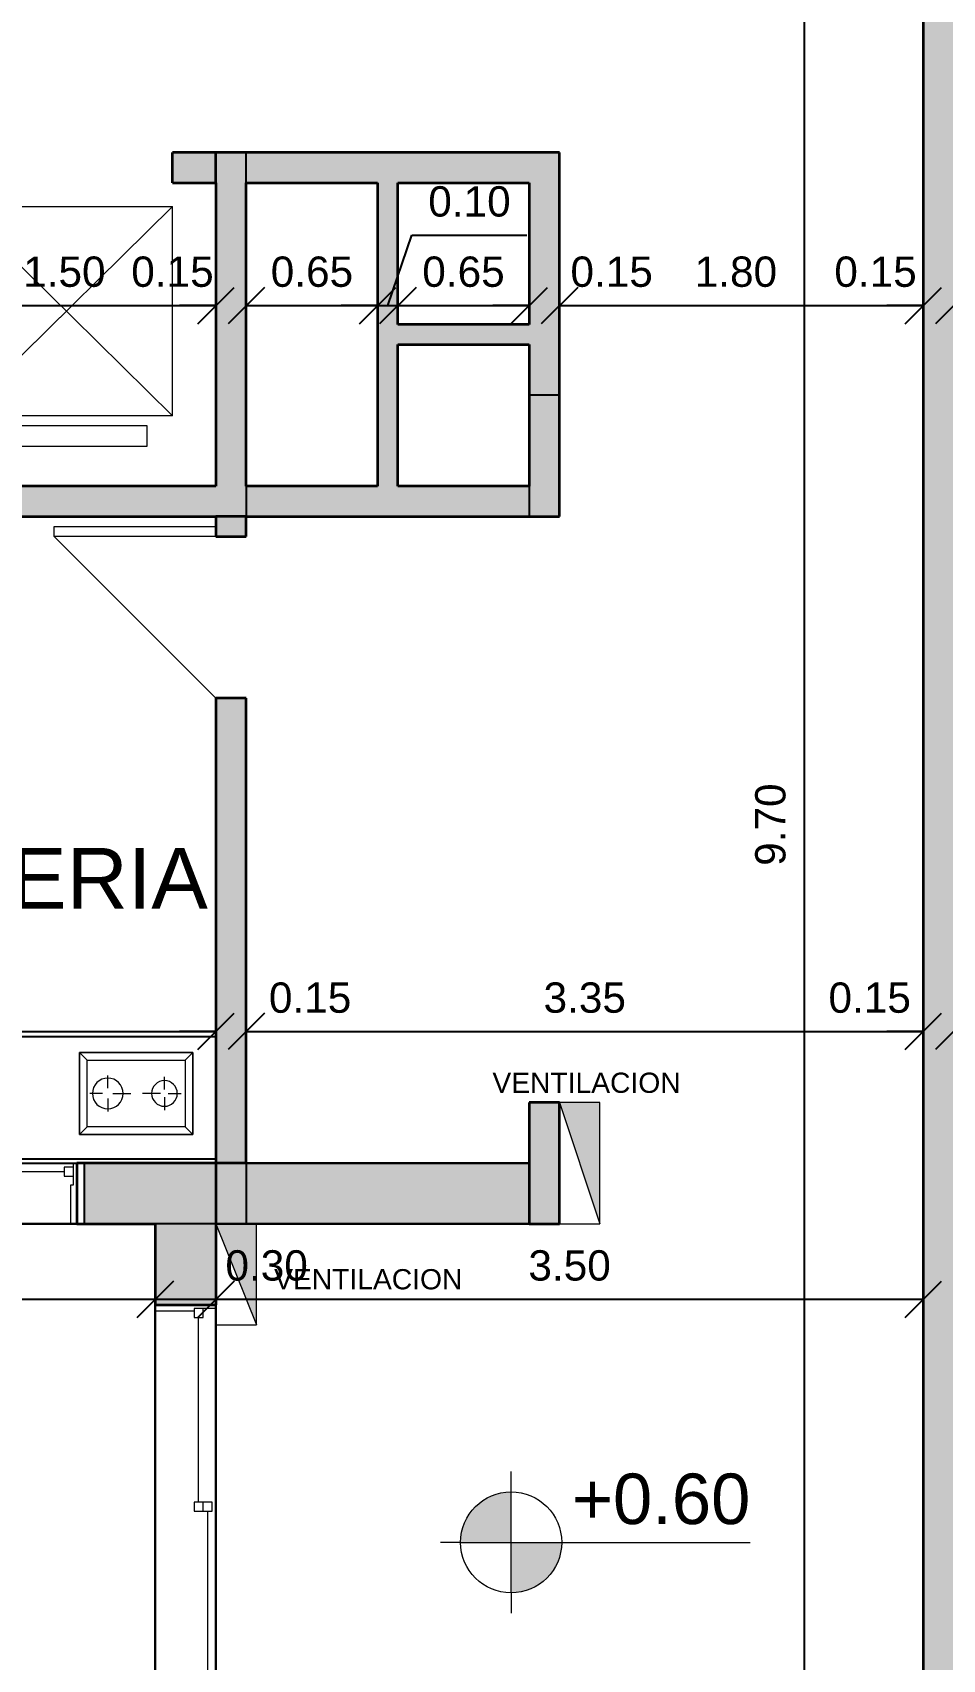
# Model space of a CAD drawing. Header units: metres. Extents: x 42 to 294, y -52 to 32.
# Drawn here: x 106.58 to 111.08, y 11.66 to 19.71 of the extents above; entities that cross this region are included whole.
import ezdxf

# ---------------------------------------------------------------- set-up
doc = ezdxf.new("R2010")
doc.units = ezdxf.units.M
doc.header["$LTSCALE"] = 0.15
doc.linetypes.add('Dash dot dot', pattern=[0.03, 0.012, -0.006, 0, -0.006, 0, -0.006])
doc.layers.get('0').update_dxf_attribs({"lineweight": 20})
for name, color, linetype, lineweight in [('A-DOORSYM', 1, 'Continuous', 9), ('A-FLORCAM', 3, 'Continuous', 9), ('A-GLAZIDM', 6, 'Continuous', 9), ('A-WALL', 2, 'Continuous', 30), ('F-AFFFEQM', 6, 'Continuous', 9), ('VENTILACIONES', 4, 'Continuous', 9)]:
    doc.layers.add(name, color=color, linetype=linetype, lineweight=lineweight)
doc.layers.add('Hatch', color=8, linetype='Continuous')
doc.layers.add('MUROS', color=11, linetype='Continuous')
doc.styles.get("Standard").update_dxf_attribs({"font": 'arial.ttf', "height": 0.15})
doc.dimstyles.new('Copy of Annotative', dxfattribs={"dimtxt": 0.15, "dimasz": 0.18, "dimexe": 0.18, "dimexo": 0.0625, "dimgap": 0.09, "dimtad": 1, "dimzin": 0, "dimdsep": 46, "dimtxsty": 'Standard', "dimblk": 'OBLIQUE', "dimcen": 0.09, "dimse1": 1, "dimse2": 1, "dimadec": 0, "dimazin": 0, "dimtfac": 1, "dimtofl": 0, "dimtmove": 0, "dimatfit": 3, "dimfxl": 1, "dimtolj": 1, "dimtzin": 0, "dimarcsym": 0})
doc.dimstyles.new('Cotas Pini', dxfattribs={"dimtxt": 0.15, "dimasz": 0.18, "dimexe": 0.18, "dimexo": 0.0625, "dimgap": 0.09, "dimtad": 1, "dimzin": 0, "dimdsep": 46, "dimtxsty": 'Standard', "dimblk": 'OBLIQUE', "dimcen": 0.09, "dimse1": 1, "dimse2": 1, "dimadec": 0, "dimazin": 0, "dimtfac": 1, "dimtofl": 0, "dimtmove": 0, "dimatfit": 3, "dimfxl": 1, "dimtolj": 1, "dimtzin": 0, "dimarcsym": 0})

# ---------------------------------------------------------------- blocks, each defined once
blk = doc.blocks.new('Deslizante con cubrejuntas - 2000 x 1200mm-44-01 PBaja')
at = {"layer": 'A-GLAZIDM', "lineweight": 13}
for p, q in [((-1, 0.15), (-0.98095, 0.15)), ((-0.98095, 0.15), (-0.98095, 0.04205)), ((-0.9365, 0.0865), (-0.98095, 0.0865)), ((-0.9365, 0.04205), (-0.9365, 0.0865)), ((-0.022225, 0.13095), (-0.022225, 0.04205)), ((0.022225, 0.13095), (-0.022225, 0.13095)), ((0.022225, 0.0865), (-0.022225, 0.0865)), ((0.022225, 0.04205), (0.022225, 0.13095)), ((0.022225, 0.108725), (0.9365, 0.108725)), ((0.9365, 0.13095), (0.9365, 0.0865)), ((0.98095, 0.13095), (0.9365, 0.13095)), ((0.9365, 0.0865), (0.98095, 0.0865)), ((0.98095, 0.15), (0.98095, 0.04205)), ((1, 0.15), (0.98095, 0.15)), ((1, -0.15), (1, 0.15)), ((-0.98095, 0.04205), (-0.96825, 0.04205)), ((-0.96825, 0.04205), (-0.9365, 0.04205)), ((-0.96825, 0.04205), (-0.96825, -0.15)), ((-0.022225, 0.064275), (-0.9365, 0.064275)), ((-0.022225, 0.04205), (0.022225, 0.04205)), ((0.96825, 0.04205), (0.96825, -0.15)), ((0.98095, 0.04205), (0.96825, 0.04205)), ((-0.96825, -0.15), (-1, -0.15)), ((0.96825, -0.15), (1, -0.15))]:
    blk.add_line(p, q, dxfattribs=at)
blk = doc.blocks.new('Puerta de 1 hoja - 80 x 210 cm-74-01 PBaja')
at = {"layer": 'A-DOORSYM', "lineweight": 13}
for p, q in [((0.6669, 0.875), (-0.1331, 0.075)), ((0.6669, 0.875), (-0.1331, 0.075)), ((0.6669, 0.075), (0.6669, 0.875))]:
    blk.add_line(p, q, dxfattribs=at)
blk = doc.blocks.new('Counter Top w Sink - 600mm Depth-160-01 PBaja')
at = {"layer": 'A-FLORCAM', "lineweight": 25}
for p, q in [((1.487, 0), (-0.513, 0)), ((-1.2005, -0.0191), (1.9495, -0.0191)), ((-1.2005, -0.625), (1.9495, -0.625))]:
    blk.add_line(p, q, dxfattribs=at)
at = {"layer": 'A-FLORCAM'}
for p, q in [((1.487, 0), (-0.513, 0)), ((-1.2005, -0.625), (1.9495, -0.625))]:
    blk.add_line(p, q, dxfattribs=at)
at = {"layer": 'A-FLORCAM', "linetype": 'Dash dot dot'}
for p, q in [((0.2488, -0.15), (0.8222, -0.15)), ((0.198, -0.4892), (0.198, -0.2008)), ((0.873, -0.2008), (0.873, -0.4892)), ((0.8222, -0.54), (0.2488, -0.54))]:
    blk.add_line(p, q, dxfattribs=at)
for centre, start, end in [((0.2488, -0.2008), 90, 180), ((0.8222, -0.2008), 360, 90), ((0.2488, -0.4892), 180, 270), ((0.8222, -0.4892), 270, 0)]:
    blk.add_arc(centre, 0.0508, start, end, dxfattribs=at)
blk = doc.blocks.new('Cook Top _1_ - 406 x 560mm-162-01 PBaja')
at = {"layer": 'F-AFFFEQM'}
for p, q in [((0.2792, 0.3102), (-0.1268, 0.3102)), ((-0.1268, 0.3102), (-0.1268, -0.2498)), ((-0.1268, 0.3102), (-0.0887, 0.2721)), ((-0.1268, -0.2498), (-0.1268, 0.3102)), ((-0.1268, 0.3102), (0.2792, 0.3102)), ((-0.0887, -0.2117), (-0.0887, 0.2721)), ((-0.0887, 0.2721), (0.2411, 0.2721)), ((0.0762, 0.1959), (0.0762, 0.2594)), ((0.2792, 0.3102), (0.2411, 0.2721)), ((0.2411, 0.2721), (0.2411, -0.2117)), ((0.2792, -0.2498), (0.2792, 0.3102)), ((0.2792, 0.3102), (0.2792, -0.2498)), ((0.0508, 0.1705), (-0.0127, 0.1705)), ((0.1016, 0.1705), (0.1651, 0.1705)), ((0.0762, 0.1451), (0.0762, 0.0556)), ((0.0762, -0.091), (0.0762, -0.0015)), ((0.0572, -0.1101), (-0.0063, -0.1101)), ((0.0762, -0.1291), (0.0762, -0.1926)), ((0.0953, -0.1101), (0.1588, -0.1101)), ((-0.1268, -0.2498), (-0.0887, -0.2117)), ((0.2411, -0.2117), (-0.0887, -0.2117)), ((0.2792, -0.2498), (0.2411, -0.2117)), ((-0.1268, -0.2498), (0.2792, -0.2498)), ((0.2792, -0.2498), (-0.1268, -0.2498))]:
    blk.add_line(p, q, dxfattribs=at)
for centre, radius, start, end in [((0.0762, 0.1705), 0.0762, 360, 180), ((0.0762, 0.1705), 0.0762, 180, 0), ((0.0762, -0.1101), 0.0635, 360, 180), ((0.0762, -0.1101), 0.0635, 180, 0)]:
    blk.add_arc(centre, radius, start, end, dxfattribs=at)
blk = doc.blocks.new('M_Ascensor eléctrico-4 personas - 1000 x 880mm-165-01 PBaja')
at = {"layer": 'F-AFFFEQM'}
for p, q in [((-0.3998, 0.6025), (-0.3998, 0.5025)), ((0.3702, 0.6025), (-0.3998, 0.6025)), ((0.3702, 0.5025), (0.3702, 0.6025)), ((-0.3998, 0.5025), (0.3702, 0.5025)), ((-0.525, 0.4525), (0.525, -0.5825)), ((-0.525, -0.5825), (0.525, 0.4525)), ((-0.525, 0.4525), (-0.525, -0.5825)), ((-0.525, 0.4525), (0.525, 0.4525)), ((0.525, 0.4525), (0.525, -0.5825)), ((0.525, -0.5825), (-0.525, -0.5825))]:
    blk.add_line(p, q, dxfattribs=at)
blk = doc.blocks.new('_Oblique')
at = {"color": 0, "linetype": 'ByBlock', "lineweight": -2}
blk.add_line((-0.5, -0.5), (0.5, 0.5), dxfattribs=at)
blk = doc.blocks.new('*D2372')
at = {"color": 0, "lineweight": -2, "ltscale": 0.1, "transparency": 16777216}
blk.add_line((105.983, 18.3624), (107.483, 18.3624), dxfattribs=at)
at = {"layer": 'Defpoints', "color": 0, "ltscale": 0.1, "transparency": 16777216}
for p in [(105.983, 18.3624), (107.483, 18.3624), (107.483, 18.3624)]:
    blk.add_point(p, dxfattribs=at)
at = {"color": 0, "lineweight": -2, "ltscale": 0.1, "transparency": 16777216, "xscale": 0.18, "yscale": 0.18, "zscale": 0.18, "rotation": 180}
blk.add_blockref('_Oblique', (105.983, 18.3624), dxfattribs=at)
at = {"color": 0, "lineweight": -2, "ltscale": 0.1, "transparency": 16777216, "xscale": 0.18, "yscale": 0.18, "zscale": 0.18}
blk.add_blockref('_Oblique', (107.483, 18.3624), dxfattribs=at)
at = {"color": 0, "ltscale": 0.1, "transparency": 16777216, "insert": (106.733, 18.529), "char_height": 0.15, "attachment_point": 5}
blk.add_mtext('\\A1;1.50', dxfattribs=at)
blk = doc.blocks.new('*D2373')
at = {"color": 0, "lineweight": -2, "ltscale": 0.1, "transparency": 16777216}
blk.add_line((107.633, 18.3624), (108.283, 18.3624), dxfattribs=at)
at = {"layer": 'Defpoints', "color": 0, "ltscale": 0.1, "transparency": 16777216}
for p in [(107.633, 18.3702), (108.283, 18.3624), (108.283, 18.3624)]:
    blk.add_point(p, dxfattribs=at)
at = {"color": 0, "lineweight": -2, "ltscale": 0.1, "transparency": 16777216, "xscale": 0.18, "yscale": 0.18, "zscale": 0.18, "rotation": 180}
blk.add_blockref('_Oblique', (107.633, 18.3624), dxfattribs=at)
at = {"color": 0, "lineweight": -2, "ltscale": 0.1, "transparency": 16777216, "xscale": 0.18, "yscale": 0.18, "zscale": 0.18}
blk.add_blockref('_Oblique', (108.283, 18.3624), dxfattribs=at)
at = {"color": 0, "ltscale": 0.1, "transparency": 16777216, "insert": (107.958, 18.529), "char_height": 0.15, "attachment_point": 5}
blk.add_mtext('\\A1;0.65', dxfattribs=at)
blk = doc.blocks.new('*D2659')
at = {"color": 0, "lineweight": -2, "ltscale": 0.1, "transparency": 16777216}
blk.add_line((108.383, 18.3624), (109.033, 18.3624), dxfattribs=at)
at = {"layer": 'Defpoints', "color": 0, "ltscale": 0.1, "transparency": 16777216}
for p in [(108.383, 18.3579), (109.033, 18.3624), (109.033, 18.3593)]:
    blk.add_point(p, dxfattribs=at)
at = {"color": 0, "lineweight": -2, "ltscale": 0.1, "transparency": 16777216, "xscale": 0.18, "yscale": 0.18, "zscale": 0.18, "rotation": 180}
blk.add_blockref('_Oblique', (108.383, 18.3624), dxfattribs=at)
at = {"color": 0, "lineweight": -2, "ltscale": 0.1, "transparency": 16777216, "xscale": 0.18, "yscale": 0.18, "zscale": 0.18}
blk.add_blockref('_Oblique', (109.033, 18.3624), dxfattribs=at)
at = {"color": 0, "ltscale": 0.1, "transparency": 16777216, "insert": (108.708, 18.529), "char_height": 0.15, "attachment_point": 5}
blk.add_mtext('\\A1;0.65', dxfattribs=at)
blk = doc.blocks.new('*D2374')
at = {"color": 0, "lineweight": -2, "ltscale": 0.1, "transparency": 16777216}
for p, q in [((109.033, 18.3624), (108.853, 18.3624)), ((109.183, 18.3624), (109.363, 18.3624))]:
    blk.add_line(p, q, dxfattribs=at)
at = {"layer": 'Defpoints', "color": 0, "ltscale": 0.1, "transparency": 16777216}
for p in [(109.033, 18.3593), (109.183, 18.3624), (109.183, 18.3624)]:
    blk.add_point(p, dxfattribs=at)
at = {"color": 0, "lineweight": -2, "ltscale": 0.1, "transparency": 16777216, "xscale": 0.18, "yscale": 0.18, "zscale": 0.18}
blk.add_blockref('_Oblique', (109.033, 18.3624), dxfattribs=at)
at = {"color": 0, "lineweight": -2, "ltscale": 0.1, "transparency": 16777216, "xscale": 0.18, "yscale": 0.18, "zscale": 0.18, "rotation": 180}
blk.add_blockref('_Oblique', (109.183, 18.3624), dxfattribs=at)
at = {"color": 0, "ltscale": 0.1, "transparency": 16777216, "insert": (109.4411, 18.529), "char_height": 0.15, "attachment_point": 5}
blk.add_mtext('\\A1;0.15', dxfattribs=at)
blk = doc.blocks.new('*D2375')
at = {"color": 0, "lineweight": -2, "ltscale": 0.1, "transparency": 16777216}
blk.add_line((109.183, 18.3624), (110.983, 18.3624), dxfattribs=at)
at = {"layer": 'Defpoints', "color": 0, "ltscale": 0.1, "transparency": 16777216}
for p in [(109.183, 18.3624), (110.983, 18.3624), (110.983, 18.3624)]:
    blk.add_point(p, dxfattribs=at)
at = {"color": 0, "lineweight": -2, "ltscale": 0.1, "transparency": 16777216, "xscale": 0.18, "yscale": 0.18, "zscale": 0.18, "rotation": 180}
blk.add_blockref('_Oblique', (109.183, 18.3624), dxfattribs=at)
at = {"color": 0, "lineweight": -2, "ltscale": 0.1, "transparency": 16777216, "xscale": 0.18, "yscale": 0.18, "zscale": 0.18}
blk.add_blockref('_Oblique', (110.983, 18.3624), dxfattribs=at)
at = {"color": 0, "ltscale": 0.1, "transparency": 16777216, "insert": (110.0559, 18.529), "char_height": 0.15, "attachment_point": 5}
blk.add_mtext('\\A1;1.80', dxfattribs=at)
blk = doc.blocks.new('*D2376')
at = {"color": 0, "lineweight": -2, "ltscale": 0.1, "transparency": 16777216}
for p, q in [((110.983, 18.3624), (110.803, 18.3624)), ((111.133, 18.3624), (111.313, 18.3624))]:
    blk.add_line(p, q, dxfattribs=at)
at = {"layer": 'Defpoints', "color": 0, "ltscale": 0.1, "transparency": 16777216}
for p in [(110.983, 18.3624), (111.133, 18.3624), (111.133, 18.3624)]:
    blk.add_point(p, dxfattribs=at)
at = {"color": 0, "lineweight": -2, "ltscale": 0.1, "transparency": 16777216, "xscale": 0.18, "yscale": 0.18, "zscale": 0.18}
blk.add_blockref('_Oblique', (110.983, 18.3624), dxfattribs=at)
at = {"color": 0, "lineweight": -2, "ltscale": 0.1, "transparency": 16777216, "xscale": 0.18, "yscale": 0.18, "zscale": 0.18, "rotation": 180}
blk.add_blockref('_Oblique', (111.133, 18.3624), dxfattribs=at)
at = {"color": 0, "ltscale": 0.1, "transparency": 16777216, "insert": (110.7469, 18.529), "char_height": 0.15, "attachment_point": 5}
blk.add_mtext('\\A1;0.15', dxfattribs=at)
blk = doc.blocks.new('*D2377')
at = {"color": 0, "lineweight": -2, "ltscale": 0.1, "transparency": 16777216}
blk.add_line((111.133, 18.3624), (112.633, 18.3624), dxfattribs=at)
at = {"layer": 'Defpoints', "color": 0, "ltscale": 0.1, "transparency": 16777216}
for p in [(111.133, 18.3624), (112.633, 18.3668), (112.633, 18.3624)]:
    blk.add_point(p, dxfattribs=at)
at = {"color": 0, "lineweight": -2, "ltscale": 0.1, "transparency": 16777216, "xscale": 0.18, "yscale": 0.18, "zscale": 0.18, "rotation": 180}
blk.add_blockref('_Oblique', (111.133, 18.3624), dxfattribs=at)
at = {"color": 0, "lineweight": -2, "ltscale": 0.1, "transparency": 16777216, "xscale": 0.18, "yscale": 0.18, "zscale": 0.18}
blk.add_blockref('_Oblique', (112.633, 18.3624), dxfattribs=at)
at = {"color": 0, "ltscale": 0.1, "transparency": 16777216, "insert": (111.883, 18.529), "char_height": 0.15, "attachment_point": 5}
blk.add_mtext('\\A1;1.50', dxfattribs=at)
blk = doc.blocks.new('*D2384')
at = {"color": 0, "lineweight": -2, "ltscale": 0.1, "transparency": 16777216}
for p, q in [((107.483, 18.3624), (107.303, 18.3624)), ((107.633, 18.3624), (107.813, 18.3624))]:
    blk.add_line(p, q, dxfattribs=at)
at = {"layer": 'Defpoints', "color": 0, "ltscale": 0.1, "transparency": 16777216}
for p in [(107.483, 18.3593), (107.633, 18.3624), (107.633, 18.3624)]:
    blk.add_point(p, dxfattribs=at)
at = {"color": 0, "lineweight": -2, "ltscale": 0.1, "transparency": 16777216, "xscale": 0.18, "yscale": 0.18, "zscale": 0.18}
blk.add_blockref('_Oblique', (107.483, 18.3624), dxfattribs=at)
at = {"color": 0, "lineweight": -2, "ltscale": 0.1, "transparency": 16777216, "xscale": 0.18, "yscale": 0.18, "zscale": 0.18, "rotation": 180}
blk.add_blockref('_Oblique', (107.633, 18.3624), dxfattribs=at)
at = {"color": 0, "ltscale": 0.1, "transparency": 16777216, "insert": (107.268, 18.529), "char_height": 0.15, "attachment_point": 5}
blk.add_mtext('\\A1;0.15', dxfattribs=at)
blk = doc.blocks.new('*D2660')
at = {"color": 0, "lineweight": -2, "ltscale": 0.1, "transparency": 16777216}
for p, q in [((108.333, 18.3624), (108.453, 18.71)), ((108.453, 18.71), (109.0221, 18.71)), ((108.283, 18.3624), (108.103, 18.3624)), ((108.283, 18.3624), (108.383, 18.3624)), ((108.383, 18.3624), (108.563, 18.3624))]:
    blk.add_line(p, q, dxfattribs=at)
at = {"layer": 'Defpoints', "color": 0, "ltscale": 0.1, "transparency": 16777216}
for p in [(108.283, 18.3624), (108.383, 18.3624), (108.383, 18.3624)]:
    blk.add_point(p, dxfattribs=at)
at = {"color": 0, "lineweight": -2, "ltscale": 0.1, "transparency": 16777216, "xscale": 0.18, "yscale": 0.18, "zscale": 0.18}
blk.add_blockref('_Oblique', (108.283, 18.3624), dxfattribs=at)
at = {"color": 0, "lineweight": -2, "ltscale": 0.1, "transparency": 16777216, "xscale": 0.18, "yscale": 0.18, "zscale": 0.18, "rotation": 180}
blk.add_blockref('_Oblique', (108.383, 18.3624), dxfattribs=at)
at = {"color": 0, "ltscale": 0.1, "transparency": 16777216, "insert": (108.7376, 18.8766), "char_height": 0.15, "attachment_point": 5}
blk.add_mtext('\\A1;0.10', dxfattribs=at)
blk = doc.blocks.new('*D2665')
at = {"color": 0, "lineweight": -2, "ltscale": 0.1, "transparency": 16777216}
blk.add_line((104.333, 14.771), (107.483, 14.771), dxfattribs=at)
at = {"layer": 'Defpoints', "color": 0, "ltscale": 0.1, "transparency": 16777216}
for p in [(104.333, 14.771), (107.483, 14.7734), (107.483, 14.771)]:
    blk.add_point(p, dxfattribs=at)
at = {"color": 0, "lineweight": -2, "ltscale": 0.1, "transparency": 16777216, "xscale": 0.18, "yscale": 0.18, "zscale": 0.18, "rotation": 180}
blk.add_blockref('_Oblique', (104.333, 14.771), dxfattribs=at)
at = {"color": 0, "lineweight": -2, "ltscale": 0.1, "transparency": 16777216, "xscale": 0.18, "yscale": 0.18, "zscale": 0.18}
blk.add_blockref('_Oblique', (107.483, 14.771), dxfattribs=at)
at = {"color": 0, "ltscale": 0.1, "transparency": 16777216, "insert": (105.908, 14.9376), "char_height": 0.15, "attachment_point": 5}
blk.add_mtext('\\A1;3.15', dxfattribs=at)
blk = doc.blocks.new('*D2666')
at = {"color": 0, "lineweight": -2, "ltscale": 0.1, "transparency": 16777216}
for p, q in [((107.483, 14.771), (107.303, 14.771)), ((107.633, 14.771), (107.813, 14.771))]:
    blk.add_line(p, q, dxfattribs=at)
at = {"layer": 'Defpoints', "color": 0, "ltscale": 0.1, "transparency": 16777216}
for p in [(107.483, 14.7734), (107.633, 14.7722), (107.633, 14.771)]:
    blk.add_point(p, dxfattribs=at)
at = {"color": 0, "lineweight": -2, "ltscale": 0.1, "transparency": 16777216, "xscale": 0.18, "yscale": 0.18, "zscale": 0.18}
blk.add_blockref('_Oblique', (107.483, 14.771), dxfattribs=at)
at = {"color": 0, "lineweight": -2, "ltscale": 0.1, "transparency": 16777216, "xscale": 0.18, "yscale": 0.18, "zscale": 0.18, "rotation": 180}
blk.add_blockref('_Oblique', (107.633, 14.771), dxfattribs=at)
at = {"color": 0, "ltscale": 0.1, "transparency": 16777216, "insert": (107.949, 14.9375), "char_height": 0.15, "attachment_point": 5}
blk.add_mtext('\\A1;0.15', dxfattribs=at)
blk = doc.blocks.new('*D2667')
at = {"color": 0, "lineweight": -2, "ltscale": 0.1, "transparency": 16777216}
blk.add_line((107.633, 14.771), (110.983, 14.771), dxfattribs=at)
at = {"layer": 'Defpoints', "color": 0, "ltscale": 0.1, "transparency": 16777216}
for p in [(107.633, 14.7722), (110.983, 14.7711), (110.983, 14.771)]:
    blk.add_point(p, dxfattribs=at)
at = {"color": 0, "lineweight": -2, "ltscale": 0.1, "transparency": 16777216, "xscale": 0.18, "yscale": 0.18, "zscale": 0.18, "rotation": 180}
blk.add_blockref('_Oblique', (107.633, 14.771), dxfattribs=at)
at = {"color": 0, "lineweight": -2, "ltscale": 0.1, "transparency": 16777216, "xscale": 0.18, "yscale": 0.18, "zscale": 0.18}
blk.add_blockref('_Oblique', (110.983, 14.771), dxfattribs=at)
at = {"color": 0, "ltscale": 0.1, "transparency": 16777216, "insert": (109.308, 14.9376), "char_height": 0.15, "attachment_point": 5}
blk.add_mtext('\\A1;3.35', dxfattribs=at)
blk = doc.blocks.new('*D2668')
at = {"color": 0, "lineweight": -2, "ltscale": 0.1, "transparency": 16777216}
for p, q in [((110.983, 14.771), (110.803, 14.771)), ((111.133, 14.771), (111.313, 14.771))]:
    blk.add_line(p, q, dxfattribs=at)
at = {"layer": 'Defpoints', "color": 0, "ltscale": 0.1, "transparency": 16777216}
for p in [(110.983, 14.7711), (111.133, 14.771), (111.133, 14.771)]:
    blk.add_point(p, dxfattribs=at)
at = {"color": 0, "lineweight": -2, "ltscale": 0.1, "transparency": 16777216, "xscale": 0.18, "yscale": 0.18, "zscale": 0.18}
blk.add_blockref('_Oblique', (110.983, 14.771), dxfattribs=at)
at = {"color": 0, "lineweight": -2, "ltscale": 0.1, "transparency": 16777216, "xscale": 0.18, "yscale": 0.18, "zscale": 0.18, "rotation": 180}
blk.add_blockref('_Oblique', (111.133, 14.771), dxfattribs=at)
at = {"color": 0, "ltscale": 0.1, "transparency": 16777216, "insert": (110.7179, 14.9375), "char_height": 0.15, "attachment_point": 5}
blk.add_mtext('\\A1;0.15', dxfattribs=at)
blk = doc.blocks.new('*D2669')
at = {"color": 0, "lineweight": -2, "ltscale": 0.1, "transparency": 16777216}
blk.add_line((111.133, 14.771), (112.633, 14.771), dxfattribs=at)
at = {"layer": 'Defpoints', "color": 0, "ltscale": 0.1, "transparency": 16777216}
for p in [(111.133, 14.771), (112.633, 14.7752), (112.633, 14.771)]:
    blk.add_point(p, dxfattribs=at)
at = {"color": 0, "lineweight": -2, "ltscale": 0.1, "transparency": 16777216, "xscale": 0.18, "yscale": 0.18, "zscale": 0.18, "rotation": 180}
blk.add_blockref('_Oblique', (111.133, 14.771), dxfattribs=at)
at = {"color": 0, "lineweight": -2, "ltscale": 0.1, "transparency": 16777216, "xscale": 0.18, "yscale": 0.18, "zscale": 0.18}
blk.add_blockref('_Oblique', (112.633, 14.771), dxfattribs=at)
at = {"color": 0, "ltscale": 0.1, "transparency": 16777216, "insert": (111.883, 14.9375), "char_height": 0.15, "attachment_point": 5}
blk.add_mtext('\\A1;1.50', dxfattribs=at)
blk = doc.blocks.new('*D2635')
at = {"color": 0, "lineweight": -2, "ltscale": 0.1, "transparency": 16777216}
blk.add_line((102.8905, 13.4459), (107.183, 13.4459), dxfattribs=at)
at = {"layer": 'Defpoints', "color": 0, "ltscale": 0.1, "transparency": 16777216}
for p in [(102.8905, 13.4459), (107.183, 13.4459), (107.183, 13.4459)]:
    blk.add_point(p, dxfattribs=at)
at = {"color": 0, "lineweight": -2, "ltscale": 0.1, "transparency": 16777216, "xscale": 0.18, "yscale": 0.18, "zscale": 0.18, "rotation": 180}
blk.add_blockref('_Oblique', (102.8905, 13.4459), dxfattribs=at)
at = {"color": 0, "lineweight": -2, "ltscale": 0.1, "transparency": 16777216, "xscale": 0.18, "yscale": 0.18, "zscale": 0.18}
blk.add_blockref('_Oblique', (107.183, 13.4459), dxfattribs=at)
at = {"color": 0, "ltscale": 0.1, "transparency": 16777216, "insert": (105.0368, 13.6125), "char_height": 0.15, "attachment_point": 5}
blk.add_mtext('\\A1;4.29', dxfattribs=at)
blk = doc.blocks.new('*D2636')
at = {"color": 0, "lineweight": -2, "ltscale": 0.1, "transparency": 16777216}
blk.add_line((107.183, 13.4459), (107.483, 13.4459), dxfattribs=at)
at = {"layer": 'Defpoints', "color": 0, "ltscale": 0.1, "transparency": 16777216}
for p in [(107.183, 13.4459), (107.483, 13.4459), (107.483, 13.4459)]:
    blk.add_point(p, dxfattribs=at)
at = {"color": 0, "lineweight": -2, "ltscale": 0.1, "transparency": 16777216, "xscale": 0.18, "yscale": 0.18, "zscale": 0.18, "rotation": 180}
blk.add_blockref('_Oblique', (107.183, 13.4459), dxfattribs=at)
at = {"color": 0, "lineweight": -2, "ltscale": 0.1, "transparency": 16777216, "xscale": 0.18, "yscale": 0.18, "zscale": 0.18}
blk.add_blockref('_Oblique', (107.483, 13.4459), dxfattribs=at)
at = {"color": 0, "ltscale": 0.1, "transparency": 16777216, "insert": (107.7339, 13.6125), "char_height": 0.15, "attachment_point": 5}
blk.add_mtext('\\A1;0.30', dxfattribs=at)
blk = doc.blocks.new('*D2637')
at = {"color": 0, "lineweight": -2, "ltscale": 0.1, "transparency": 16777216}
blk.add_line((107.483, 13.4459), (110.983, 13.4459), dxfattribs=at)
at = {"layer": 'Defpoints', "color": 0, "ltscale": 0.1, "transparency": 16777216}
for p in [(107.483, 13.4459), (110.983, 13.4459), (110.983, 13.4459)]:
    blk.add_point(p, dxfattribs=at)
at = {"color": 0, "lineweight": -2, "ltscale": 0.1, "transparency": 16777216, "xscale": 0.18, "yscale": 0.18, "zscale": 0.18, "rotation": 180}
blk.add_blockref('_Oblique', (107.483, 13.4459), dxfattribs=at)
at = {"color": 0, "lineweight": -2, "ltscale": 0.1, "transparency": 16777216, "xscale": 0.18, "yscale": 0.18, "zscale": 0.18}
blk.add_blockref('_Oblique', (110.983, 13.4459), dxfattribs=at)
at = {"color": 0, "ltscale": 0.1, "transparency": 16777216, "insert": (109.233, 13.6125), "char_height": 0.15, "attachment_point": 5}
blk.add_mtext('\\A1;3.50', dxfattribs=at)
blk = doc.blocks.new('*D2602')
at = {"color": 0, "lineweight": -2, "ltscale": 0.1, "transparency": 16777216}
blk.add_line((110.3937, 20.6443), (110.3937, 10.9443), dxfattribs=at)
at = {"layer": 'Defpoints', "color": 0, "ltscale": 0.1, "transparency": 16777216}
for p in [(110.3072, 20.6443), (110.3072, 10.9443), (110.3937, 10.9443)]:
    blk.add_point(p, dxfattribs=at)
at = {"color": 0, "lineweight": -2, "ltscale": 0.1, "transparency": 16777216, "xscale": 0.18, "yscale": 0.18, "zscale": 0.18}
for p, rotation in [((110.3937, 20.6443), 90), ((110.3937, 10.9443), 270)]:
    blk.add_blockref('_Oblique', p, dxfattribs=dict(at, rotation=rotation))
at = {"color": 0, "ltscale": 0.1, "transparency": 16777216, "insert": (110.2272, 15.7943), "char_height": 0.15, "attachment_point": 5, "rotation": 90}
blk.add_mtext('\\A1;9.70', dxfattribs=at)

msp = doc.modelspace()

# ---------------------------------------------------------------- hatches: boundary and pattern name
at = {"ltscale": 0.1}
h = msp.add_hatch(color=256, dxfattribs=at)
h.paths.add_polyline_path([(108.9438, 12.4933, 0.414214), (108.6938, 12.2433), (108.6938, 12.2433), (108.9438, 12.2433)])
h.paths.add_polyline_path([(109.1938, 12.2433), (108.9438, 12.2433), (108.9438, 11.9933, 0.414214)])
at = {"layer": 'Hatch'}
msp.add_hatch(color=256, dxfattribs=at).paths.add_polyline_path([(107.633, 17.4693), (107.633, 18.9693), (107.633, 19.1193), (107.483, 19.1193), (107.483, 18.9693), (107.483, 17.4693), (105.983, 17.4693), (105.983, 18.9693), (105.983, 19.1193), (105.833, 19.1193), (105.833, 18.9693), (105.833, 17.4693), (104.333, 17.4693), (104.333, 18.9693), (104.333, 19.1193), (104.183, 19.1193), (104.183, 18.9693), (104.183, 18.0693), (104.183, 17.9193), (104.183, 14.1193), (104.183, 13.8193), (104.333, 13.8193), (104.333, 14.1193), (104.333, 17.3193), (107.633, 17.3193)])
at = {"layer": 'Hatch', "ltscale": 0.2}
for points in [[(109.183, 17.9193), (109.033, 17.9193), (109.033, 17.3193), (109.183, 17.3193)], [(109.183, 14.4193), (109.033, 14.4193), (109.033, 13.8193), (109.183, 13.8193)], [(107.633, 13.8193), (107.633, 14.1193), (106.833, 14.1193), (106.833, 13.8193)]]:
    msp.add_hatch(color=256, dxfattribs=at).paths.add_polyline_path(points)
at = {"layer": 'MUROS', "ltscale": 0.1}
msp.add_hatch(color=256, dxfattribs=at).paths.add_polyline_path([(114.633, 20.7943), (112.833, 20.7943), (112.833, 20.8943), (112.683, 20.8943), (112.683, 20.8443), (112.683, 20.7943), (109.333, 20.7943), (109.333, 20.7443), (109.633, 20.7443), (109.633, 20.6443), (110.983, 20.6443), (110.983, 10.9443), (110.783, 10.9443), (110.783, 10.7943), (110.983, 10.7943), (110.983, 9.1283), (111.283, 9.1283), (111.283, 9.8893), (111.133, 9.8893), (111.133, 13.5443), (111.833, 13.5443), (111.833, 13.6943), (111.133, 13.6943), (111.133, 15.4943), (112.633, 15.4943), (112.633, 13.6943), (112.533, 13.6943), (112.533, 13.5443), (112.883, 13.5443), (112.883, 13.6943), (112.833, 13.6943), (112.783, 13.6943), (112.783, 15.4943), (114.958, 15.4943), (114.958, 14.3193), (115.108, 14.3193), (115.108, 15.4943), (119.308, 15.4943), (119.308, 14.3193), (119.608, 14.3193), (119.608, 15.9443), (119.308, 15.9443), (119.308, 15.6443), (112.783, 15.6443), (112.783, 17.5943), (112.533, 17.5943), (112.533, 17.4443), (112.583, 17.4443), (112.633, 17.4443), (112.633, 15.6443), (111.133, 15.6443), (111.133, 17.4443), (111.833, 17.4443), (111.833, 17.5943), (111.133, 17.5943), (111.133, 20.6443), (112.633, 20.6443), (112.633, 18.5693), (112.783, 18.5693), (112.783, 20.6443), (114.633, 20.6443)])
h = msp.add_hatch(color=256, dxfattribs=at)
h.paths.add_polyline_path([(93.258, 20.4943), (93.258, 9.1283), (93.408, 9.1283), (93.408, 10.3193), (93.833, 10.3193), (93.833, 10.4693), (93.408, 10.4693), (93.408, 20.4943), (94.7291, 20.4943), (94.7291, 20.7943), (90.008, 20.7943), (90.008, 20.4943)])
h.paths.add_polyline_path([(89.758, 20.3443), (89.608, 20.3443), (89.608, 15.5943), (89.758, 15.5943)])
h.paths.add_polyline_path([(89.608, 9.1283), (89.758, 9.1283), (89.758, 14.7443), (89.608, 14.7443)])
h.paths.add_polyline_path([(101.833, 13.8193), (101.833, 13.9693), (100.233, 13.9693), (100.233, 13.3193), (100.383, 13.3193), (100.383, 13.8193)])
h.paths.add_polyline_path([(93.258, 7.9193), (93.408, 7.9193), (93.408, 9.1283), (93.258, 9.1283)])
h.paths.add_polyline_path([(100.233, 10.4693), (99.733, 10.4693), (99.733, 10.3193), (100.383, 10.3193), (100.383, 10.9693), (100.233, 10.9693)])
h.paths.add_polyline_path([(101.983, 14.1193), (101.983, 13.8193), (103.133, 13.8193), (103.133, 14.1193)])
h.paths.add_polyline_path([(104.183, 14.1193), (103.933, 14.1193), (103.933, 13.8193), (104.183, 13.8193)])
h.paths.add_polyline_path([(104.333, 14.1193), (104.333, 13.8193), (104.7955, 13.8193), (104.7955, 14.1193)])
h.paths.add_polyline_path([(101.833, 14.9693), (101.983, 14.9693), (101.983, 17.1193), (101.833, 17.1193)])
h.paths.add_polyline_path([(101.833, 17.9193), (101.983, 17.9193), (101.983, 18.9693), (102.033, 18.9693), (102.033, 19.1193), (101.983, 19.1193), (101.983, 19.3943), (101.833, 19.3943)])
h.paths.add_polyline_path([(103.5148, 18.0693), (103.5148, 17.9193), (104.183, 17.9193), (104.183, 18.0693)])
h.paths.add_polyline_path([(103.233, 18.0693), (103.233, 18.9693), (103.5148, 18.9693), (103.5148, 19.1193), (103.033, 19.1193), (103.033, 18.9693), (103.083, 18.9693), (103.083, 17.9193), (103.5148, 17.9193), (103.5148, 18.0693)])
h.paths.add_polyline_path([(103.5148, 19.1193), (103.5148, 18.9693), (104.183, 18.9693), (104.183, 19.1193)])
h.paths.add_polyline_path([(104.333, 19.1193), (104.333, 18.9693), (104.568, 18.9693), (104.568, 19.1193)])
h.paths.add_polyline_path([(105.618, 19.1193), (105.618, 18.9693), (105.833, 18.9693), (105.833, 19.1193)])
h.paths.add_polyline_path([(106.218, 18.9693), (106.218, 19.1193), (105.983, 19.1193), (105.983, 18.9693)])
h.paths.add_polyline_path([(106.483, 15.9693), (106.483, 16.5193), (106.333, 16.5193), (106.333, 16.1193), (104.333, 16.1193), (104.333, 15.9693)])
h.paths.add_polyline_path([(106.483, 17.2193), (106.483, 17.3193), (106.333, 17.3193), (106.333, 17.2193)])
h.paths.add_polyline_path([(107.483, 17.3193), (107.483, 17.2193), (107.633, 17.2193), (107.633, 17.3193)])
h.paths.add_polyline_path([(109.033, 17.3193), (109.033, 17.4693), (108.383, 17.4693), (108.383, 18.1693), (109.033, 18.1693), (109.033, 17.9193), (109.183, 17.9193), (109.183, 19.1193), (107.633, 19.1193), (107.633, 18.9693), (108.283, 18.9693), (108.283, 17.4693), (107.633, 17.4693), (107.633, 17.3193)])
h.paths.add_polyline_path([(108.383, 18.2693), (108.383, 18.9693), (109.033, 18.9693), (109.033, 18.2693)], flags=16)
h.paths.add_polyline_path([(107.483, 18.9693), (107.483, 19.1193), (107.268, 19.1193), (107.268, 18.9693)])
h.paths.add_polyline_path([(108.4665, 18.3733), (108.9493, 18.3733), (108.9493, 18.6825), (108.4665, 18.6825)], flags=8)
h.paths.add_polyline_path([(108.4968, 18.721), (108.9796, 18.721), (108.9796, 19.0301), (108.4968, 19.0301)], flags=24)
h = msp.add_hatch(color=256, dxfattribs=at)
h.paths.add_polyline_path([(113.583, 13.6943), (113.583, 13.5443), (115.108, 13.5443), (115.108, 13.7193), (114.958, 13.7193), (114.958, 13.6943)])
h.paths.add_polyline_path([(119.608, 11.9176), (119.608, 12.3193), (119.308, 12.3193), (119.308, 12.0419), (119.055, 11.7889), (119.2671, 11.5767)])
h.paths.add_polyline_path([(119.608, 13.4193), (119.608, 13.7193), (119.308, 13.7193), (119.308, 13.4193)])
h.paths.add_polyline_path([(114.408, 8.2193), (114.408, 7.9193), (114.733, 7.9193), (114.733, 8.2193)])
h.paths.add_polyline_path([(115.4854, 8.2193), (115.333, 8.2193), (115.333, 7.9193), (115.6097, 7.9193), (116.0003, 8.3099), (115.7882, 8.522)])
h.paths.add_polyline_path([(112.183, 7.9193), (112.508, 7.9193), (112.508, 8.2193), (112.183, 8.2193)])
h.paths.add_polyline_path([(111.283, 8.2193), (111.283, 9.1283), (110.983, 9.1283), (110.983, 7.9193), (111.583, 7.9193), (111.583, 8.2193)])
h.paths.add_polyline_path([(107.633, 14.1193), (107.633, 13.8193), (109.033, 13.8193), (109.033, 14.1193)])
h.paths.add_polyline_path([(107.483, 13.8193), (107.183, 13.8193), (107.183, 13.4193), (107.483, 13.4193)])
h.paths.add_polyline_path([(107.483, 11.4193), (107.183, 11.4193), (107.183, 10.7943), (107.683, 10.7943), (107.683, 10.9443), (107.483, 10.9443)])
h.paths.add_polyline_path([(107.633, 16.4193), (107.483, 16.4193), (107.483, 14.1193), (107.633, 14.1193)])
at = {"layer": 'VENTILACIONES'}
for points in [[(109.383, 14.4193), (109.183, 14.4193), (109.383, 13.8193)], [(107.683, 13.8193), (107.483, 13.8193), (107.683, 13.3193)]]:
    msp.add_hatch(color=256, dxfattribs=at).paths.add_polyline_path(points)

# ---------------------------------------------------------------- linework, layer by layer
at = {"ltscale": 0.1}
for p, q in [((108.9438, 12.4933), (108.9438, 12.5933)), ((108.9438, 11.9933), (108.9438, 12.4933)), ((108.6938, 12.2433), (108.5938, 12.2433)), ((108.6938, 12.2433), (110.1257, 12.2433)), ((108.9438, 11.9933), (108.9438, 11.8933))]:
    msp.add_line(p, q, dxfattribs=at)
msp.add_circle((108.9438, 12.2433), 0.25, dxfattribs=at)
at = {"layer": 'A-DOORSYM', "ltscale": 0.1}
for p, q in [((106.683, 17.2193), (106.683, 17.2693)), ((106.683, 17.2693), (107.483, 17.2693)), ((107.483, 17.2693), (107.483, 17.2193))]:
    msp.add_line(p, q, dxfattribs=at)
at = {"layer": 'A-WALL', "lineweight": 35}
for p, q in [((110.983, 20.6443), (110.983, 10.9443)), ((109.183, 19.1193), (107.268, 19.1193)), ((107.268, 18.9693), (107.268, 19.1193)), ((107.483, 18.9693), (107.483, 19.1193)), ((109.183, 17.3193), (109.183, 19.1193)), ((107.268, 18.9693), (107.483, 18.9693)), ((107.483, 18.9693), (107.483, 17.4693)), ((107.633, 18.9693), (108.283, 18.9693)), ((107.633, 17.4693), (107.633, 18.9693)), ((108.283, 18.9693), (108.283, 17.4693)), ((108.383, 18.9693), (109.033, 18.9693)), ((108.383, 18.2693), (108.383, 18.9693)), ((109.033, 18.9693), (109.033, 18.2693)), ((109.033, 18.2693), (108.383, 18.2693)), ((108.383, 17.4693), (108.383, 18.1693)), ((108.383, 18.1693), (109.033, 18.1693)), ((109.033, 18.1693), (109.033, 17.4693)), ((107.483, 17.4693), (105.983, 17.4693)), ((108.283, 17.4693), (107.633, 17.4693)), ((109.033, 17.4693), (108.383, 17.4693)), ((106.483, 17.3193), (107.483, 17.3193)), ((107.483, 17.3193), (107.483, 17.2193)), ((107.633, 17.3193), (107.483, 17.3193)), ((107.633, 17.3193), (109.183, 17.3193)), ((107.633, 17.2193), (107.633, 17.3193)), ((107.483, 17.2193), (107.633, 17.2193)), ((107.483, 17.2193), (107.633, 17.2193)), ((107.633, 16.4193), (107.483, 16.4193)), ((107.483, 16.4193), (107.483, 13.4193)), ((107.633, 14.1193), (107.633, 16.4193)), ((109.183, 14.4193), (109.033, 14.4193)), ((109.033, 14.4193), (109.033, 13.8193)), ((109.183, 13.8193), (109.183, 14.4193)), ((107.633, 14.1193), (106.7955, 14.1193)), ((106.7955, 14.1193), (106.7955, 13.8193)), ((106.7955, 13.8193), (107.183, 13.8193)), ((107.183, 13.8193), (107.183, 13.4193)), ((109.033, 13.8193), (109.183, 13.8193)), ((107.183, 13.4193), (107.483, 13.4193))]:
    msp.add_line(p, q, dxfattribs=at)
at = {"layer": 'A-WALL'}
for p, q in [((107.633, 14.1193), (109.033, 14.1193)), ((106.7955, 13.8193), (104.7955, 13.8193)), ((109.033, 13.8193), (107.483, 13.8193)), ((107.183, 11.4193), (107.183, 13.4193)), ((107.483, 13.4193), (107.483, 11.4193))]:
    msp.add_line(p, q, dxfattribs=at)
at = {"layer": 'Hatch'}
for p, q in [((107.483, 18.9693), (107.483, 19.1193)), ((107.633, 18.9693), (107.633, 19.1193)), ((107.633, 17.4693), (107.633, 17.3193))]:
    msp.add_line(p, q, dxfattribs=at)
at = {"layer": 'Hatch', "ltscale": 0.2}
for p, q in [((109.183, 17.9193), (109.033, 17.9193)), ((109.033, 17.9193), (109.033, 17.3193)), ((109.183, 17.3193), (109.183, 17.9193)), ((109.033, 17.3193), (109.183, 17.3193)), ((109.183, 14.4193), (109.033, 14.4193)), ((109.033, 14.4193), (109.033, 13.8193)), ((109.183, 13.8193), (109.183, 14.4193)), ((106.833, 13.8193), (106.833, 14.1193)), ((106.833, 14.1193), (107.633, 14.1193)), ((107.633, 14.1193), (107.633, 13.8193)), ((107.633, 13.8193), (106.833, 13.8193)), ((109.033, 13.8193), (109.183, 13.8193))]:
    msp.add_line(p, q, dxfattribs=at)
at = {"layer": 'VENTILACIONES'}
for p, q in [((109.383, 14.4193), (109.183, 14.4193)), ((109.183, 14.4193), (109.383, 13.8193)), ((109.383, 13.8193), (109.383, 14.4193)), ((107.483, 13.8193), (107.683, 13.3193)), ((107.683, 13.3193), (107.683, 13.8193)), ((109.183, 13.8193), (109.383, 13.8193)), ((107.483, 13.3193), (107.683, 13.3193))]:
    msp.add_line(p, q, dxfattribs=at)

# ---------------------------------------------------------------- block references
at = {"layer": 'A-DOORSYM', "rotation": 89.99999999999993}
msp.add_blockref('Puerta de 1 hoja - 80 x 210 cm-74-01 PBaja', (107.558, 16.5524), dxfattribs=at)
msp.add_blockref('Puerta de 1 hoja - 80 x 210 cm-74-01 PBaja', (107.558, 16.5524), dxfattribs=at)
at = {"layer": 'A-FLORCAM', "rotation": 180}
msp.add_blockref('Counter Top w Sink - 600mm Depth-160-01 PBaja', (106.2826, 14.1193), dxfattribs=at)
at = {"layer": 'A-GLAZIDM'}
msp.add_blockref('Deslizante con cubrejuntas - 2000 x 1200mm-44-01 PBaja', (105.7955, 13.9693), dxfattribs=at)
at = {"layer": 'A-GLAZIDM', "rotation": 270}
msp.add_blockref('Deslizante con cubrejuntas - 2000 x 1200mm-44-01 PBaja', (107.333, 12.4193), dxfattribs=at)
at = {"layer": 'F-AFFFEQM'}
for name, p, rotation in [('M_Ascensor eléctrico-4 personas - 1000 x 880mm-165-01 PBaja', (106.743, 18.2693), 180), ('Cook Top _1_ - 406 x 560mm-162-01 PBaja', (107.1183, 14.3881), 89.99999999999933)]:
    msp.add_blockref(name, p, dxfattribs=dict(at, rotation=rotation))

# ---------------------------------------------------------------- texts
msp.add_text('PORTERIA', height=0.3).set_placement((105.3007, 15.3789))
at = {"ltscale": 0.1, "attachment_point": 1}
for s, insert, char_height, width in [('VENTILACION', (108.8511, 14.5673), 0.1, 2.147718), ('VENTILACION', (107.7711, 13.5952), 0.1, 2.147718), ('{\\fArial|b0|i0|c0|p34;+0.60}', (109.2438, 12.5838), 0.25, 1.011329)]:
    msp.add_mtext(s, dxfattribs=dict(at, insert=insert, char_height=char_height, width=width))

# ---------------------------------------------------------------- dimensions: what is measured, and where the dimension line sits
at = {"ltscale": 0.1}
dim = msp.add_linear_dim(base=(110.3937, 10.9443), p1=(110.3072, 20.6443), p2=(110.3072, 10.9443), angle=90, dimstyle='Copy of Annotative', override={"dimscale": 0, "dimtix": 0, "dimtofl": 0, "dimtmove": 0, "dimatfit": 3}, dxfattribs=at)
dim.commit()
dim.dimension.update_dxf_attribs({"geometry": '*D2602', "text_midpoint": (110.2272, 15.7943)})
for base, p1, p2, dimstyle, override, picture, middle in [((108.383, 18.3624), (108.283, 18.3624), (108.383, 18.3624), 'Copy of Annotative', {"dimscale": 0, "dimtix": 0, "dimtofl": 0, "dimtmove": 1, "dimatfit": 3}, '*D2660', (108.543, 18.71)), ((107.633, 18.3624), (107.483, 18.3593), (107.633, 18.3624), 'Cotas Pini', {"dimtmove": 1}, '*D2384', (107.268, 18.3624)), ((108.283, 18.3624), (107.633, 18.3702), (108.283, 18.3624), 'Cotas Pini', {"dimtmove": 1}, '*D2373', (107.958, 18.3624)), ((109.033, 18.3624), (108.383, 18.3579), (109.033, 18.3593), 'Cotas Pini', {"dimtmove": 1}, '*D2659', (108.708, 18.3624)), ((109.183, 18.3624), (109.033, 18.3593), (109.183, 18.3624), 'Cotas Pini', {"dimtmove": 1}, '*D2374', (109.4411, 18.3624)), ((110.983, 18.3624), (109.183, 18.3624), (110.983, 18.3624), 'Cotas Pini', {"dimtmove": 1}, '*D2375', (110.0559, 18.3624)), ((111.133, 18.3624), (110.983, 18.3624), (111.133, 18.3624), 'Cotas Pini', {"dimtmove": 1}, '*D2376', (110.7469, 18.3624)), ((107.633, 14.771), (107.483, 14.7734), (107.633, 14.7722), 'Copy of Annotative', {"dimscale": 0, "dimtix": 0, "dimtofl": 0, "dimtmove": 1, "dimatfit": 3}, '*D2666', (107.949, 14.771)), ((111.133, 14.771), (110.983, 14.7711), (111.133, 14.771), 'Copy of Annotative', {"dimscale": 0, "dimtix": 0, "dimtofl": 0, "dimtmove": 1, "dimatfit": 3}, '*D2668', (110.7179, 14.771)), ((107.483, 13.4459), (107.183, 13.4459), (107.483, 13.4459), 'Copy of Annotative', {"dimscale": 0, "dimtix": 0, "dimtofl": 0, "dimtmove": 1, "dimatfit": 3}, '*D2636', (107.7339, 13.4459))]:
    dim = msp.add_linear_dim(base=base, p1=p1, p2=p2, dimstyle=dimstyle, override=override, dxfattribs=at)
    dim.commit()
    dim.dimension.update_dxf_attribs({"geometry": picture, "text_midpoint": middle, "dimtype": 160})
for base, p1, p2, dimstyle, override, picture, middle in [((107.483, 18.3624), (105.983, 18.3624), (107.483, 18.3624), 'Cotas Pini', {"dimtmove": 1}, '*D2372', (106.733, 18.529)), ((112.633, 18.3624), (111.133, 18.3624), (112.633, 18.3668), 'Cotas Pini', {"dimtmove": 1}, '*D2377', (111.883, 18.529)), ((107.483, 14.771), (104.333, 14.771), (107.483, 14.7734), 'Copy of Annotative', {"dimscale": 0, "dimtix": 0, "dimtofl": 0, "dimtmove": 1, "dimatfit": 3}, '*D2665', (105.908, 14.9376)), ((110.983, 14.771), (107.633, 14.7722), (110.983, 14.7711), 'Copy of Annotative', {"dimscale": 0, "dimtix": 0, "dimtofl": 0, "dimtmove": 1, "dimatfit": 3}, '*D2667', (109.308, 14.9376)), ((112.633, 14.771), (111.133, 14.771), (112.633, 14.7752), 'Copy of Annotative', {"dimscale": 0, "dimtix": 0, "dimtofl": 0, "dimtmove": 1, "dimatfit": 3}, '*D2669', (111.883, 14.9375)), ((107.183, 13.4459), (102.8905, 13.4459), (107.183, 13.4459), 'Copy of Annotative', {"dimscale": 0, "dimtix": 0, "dimtofl": 0, "dimtmove": 1, "dimatfit": 3}, '*D2635', (105.0368, 13.6125)), ((110.983, 13.4459), (107.483, 13.4459), (110.983, 13.4459), 'Copy of Annotative', {"dimscale": 0, "dimtix": 0, "dimtofl": 0, "dimtmove": 1, "dimatfit": 3}, '*D2637', (109.233, 13.6125))]:
    dim = msp.add_linear_dim(base=base, p1=p1, p2=p2, dimstyle=dimstyle, override=override, dxfattribs=at)
    dim.commit()
    dim.dimension.update_dxf_attribs({"geometry": picture, "text_midpoint": middle})

doc.saveas('drawing.dxf')
